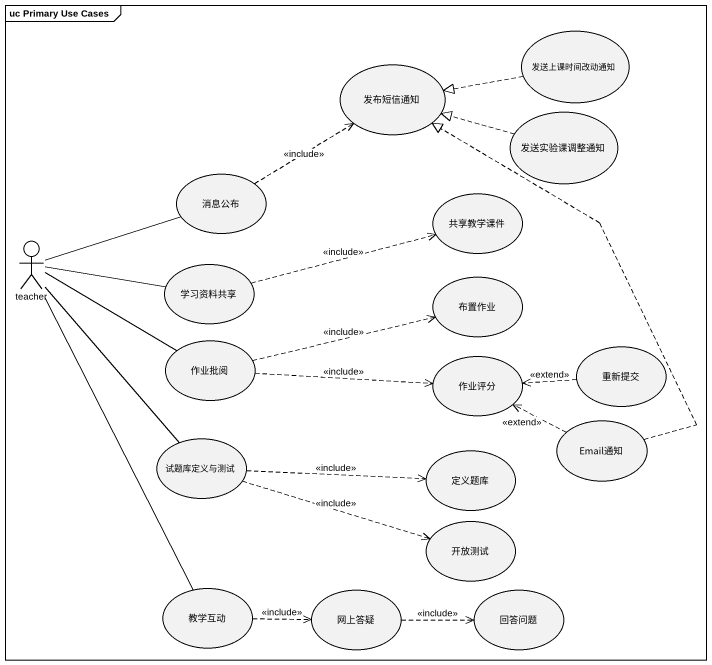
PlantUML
@startuml
mainframe uc Primary Use Cases
usecase 发送上课时间改动通知
usecase 发布短信通知
usecase 发送实验课调整通知
usecase 消息公布
usecase 共享教学课件
actor teacher
usecase 学习资料共享
usecase 布置作业
usecase 作业批阅
usecase 作业评分
usecase 重新提交
usecase Email通知
usecase 试题库定义与测试
usecase 定义题库
usecase 开放测试
usecase 教学互动
usecase 网上答疑
usecase 回答问题
发送上课时间改动通知 .left.|> 发布短信通知
发送实验课调整通知 .left.|> 发布短信通知
消息公布 .up.> 发布短信通知 : <<include>>
teacher -right- 消息公布
teacher -right- 学习资料共享
teacher -right- 作业批阅
teacher -- 试题库定义与测试
teacher -- 教学互动
学习资料共享 .right.> 共享教学课件 : <<include>>
作业批阅 .right.> 布置作业 : <<include>>
作业批阅 .right.> 作业评分 : <<include>>
重新提交 .left.> 作业评分 : <<extend>>
Email通知 .up.|> 发布短信通知
Email通知 .left.> 作业评分 : <<extend>>
试题库定义与测试 .right.> 定义题库 : <<include>>
试题库定义与测试 .right.> 开放测试 : <<include>>
教学互动 .right.> 网上答疑 : <<include>>
网上答疑 .right.> 回答问题 : <<include>>
@enduml
